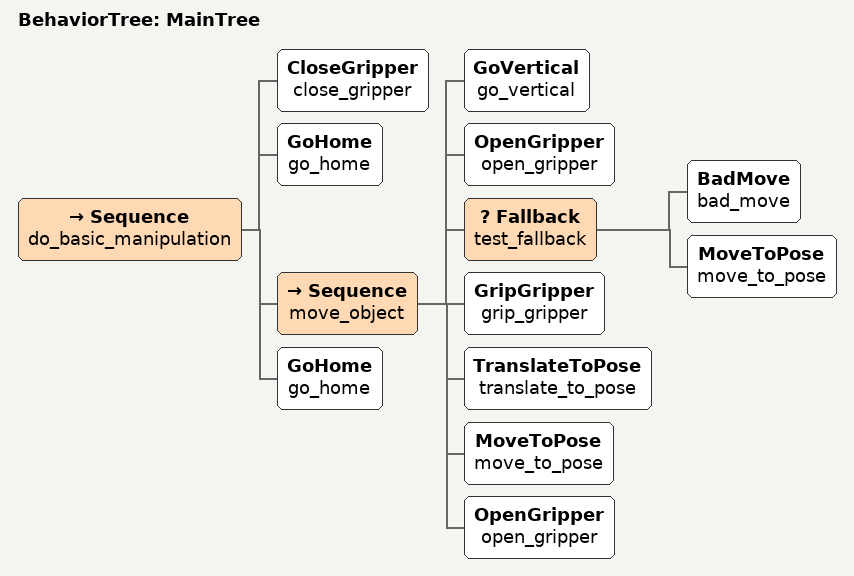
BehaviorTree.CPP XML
<root main_tree_to_execute = "MainTree" >
     <BehaviorTree ID="MainTree">
        <Sequence name="do_basic_manipulation">
            <CloseGripper   name="close_gripper"/>
            <GoHome         name="go_home"/>
            <Sequence name="move_object">
                <GoVertical     name="go_vertical"/>
                <OpenGripper    name="open_gripper"/>
                <Fallback name="test_fallback">
                    <BadMove     name="bad_move"/>
                    <MoveToPose     name="move_to_pose"/>
                </Fallback>
                <GripGripper    name="grip_gripper"/>
                <TranslateToPose     name="translate_to_pose"/>
                <MoveToPose     name="move_to_pose"/>
                <OpenGripper    name="open_gripper"/>
            </Sequence>
            <GoHome         name="go_home"/>
        </Sequence>
     </BehaviorTree>
 </root>
